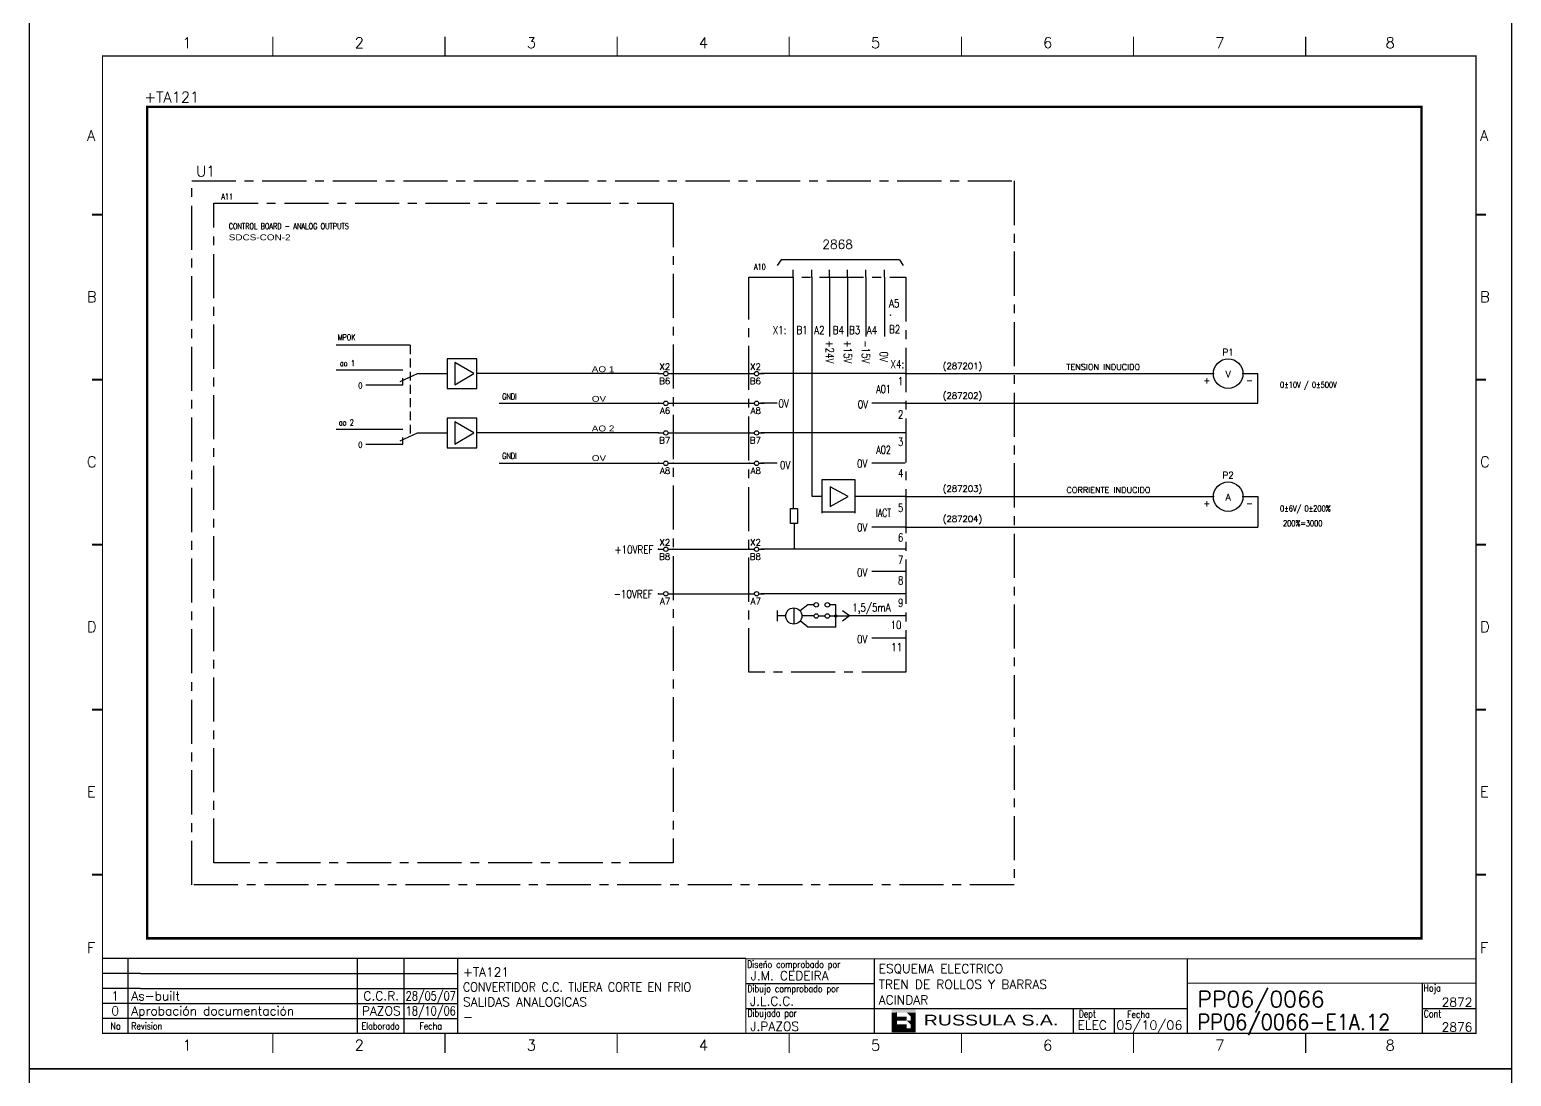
# Model space of a CAD drawing. Extents: x 3 to 423, y -4757 to 292.
# Drawn here: x 2.6 to 422.6, y -3274.4 to -2977.8 of the extents above; entities that cross this region are included whole.
import ezdxf
from ezdxf.enums import TextEntityAlignment as Align

# ---------------------------------------------------------------- set-up
doc = ezdxf.new("R2010")
doc.units = 0
doc.header["$LTSCALE"] = 10
doc.header["$MEASUREMENT"] = 0
for name, pattern in [('CENTER', [2, 1.25, -0.25, 0.25, -0.25]), ('DASHDOT', [1, 0.5, -0.25, 0, -0.25]), ('HIDDEN', [0.375, 0.25, -0.125])]:
    doc.linetypes.add(name, pattern=pattern)
doc.layers.get('0').update_dxf_attribs({"linetype": 'CONTINUOUS'})
for name, color, linetype in [('1', 7, 'CONTINUOUS'), ('10', 5, 'CONTINUOUS'), ('2', 7, 'CONTINUOUS'), ('25', 3, 'CONTINUOUS'), ('25KT', 4, 'HIDDEN'), ('25PK', 4, 'CENTER'), ('35', 2, 'CONTINUOUS'), ('8', 1, 'CONTINUOUS'), ('9', 6, 'CONTINUOUS'), ('DIBUJO', 7, 'CONTINUOUS'), ('NODE', 7, 'CONTINUOUS')]:
    doc.layers.add(name, color=color, linetype=linetype)
doc.styles.add('ABBSTYLE', font='ROMANS.SHX', dxfattribs={"width": 0.8})
doc.styles.add('HELV', font='HELVBLD.SHX', dxfattribs={"width": 1.2})
doc.styles.add('HELVETICA', font='HELV.SHX')
doc.styles.add('LABEL', font='SIMPLEX', dxfattribs={"width": 0.8, "height": 4})
doc.styles.add('ROMANS', font='romans')
doc.styles.get("Standard").update_dxf_attribs({"font": 'simplex'})

# ---------------------------------------------------------------- blocks, each defined once
blk = doc.blocks.new('NOD', base_point=(237.5, 170))
at = {"layer": 'NODE'}
blk.add_point((237.5, 170), dxfattribs=at)
blk = doc.blocks.new('$$PLR12C')
for p, q in [((-2.5, 0), (-0.75, 0)), ((0.75, 0), (2.5, 0))]:
    blk.add_line(p, q)
at = {"layer": '2'}
blk.add_circle((0, 0), 0.75, dxfattribs=at)
for p in [(-2.5, 0), (2.5, 0)]:
    blk.add_blockref('NOD', p, dxfattribs=at)
at = {"layer": '8'}
blk.add_attdef('*A', text='', height=2.15, dxfattribs=at).set_placement((1.5, -3.575), align=Align.RIGHT)
at = {"layer": '9'}
blk.add_attdef('ID', text='', height=2.15, dxfattribs=at).set_placement((1.5, 1.25), align=Align.RIGHT)
blk = doc.blocks.new('AMP')
at = {"layer": '35'}
for p, q in [((0, 5), (0, -5)), ((10, 5), (0, 5)), ((10, -5), (10, 5)), ((0, -5), (10, -5))]:
    blk.add_line(p, q, dxfattribs=at)
blk.add_lwpolyline([(7.5, -3.75), (7.5, 3.75), (1, 0)], close=True, dxfattribs=at)
blk = doc.blocks.new('newcajec')
at = {"layer": '1'}
for p, q in [((179.4, 20.85), (0.13, 20.85)), ((7, 20.85), (7, 0)), ((71, 20.85), (71, 0)), ((84, 20.85), (84, 0.09)), ((99, 20.85), (99, 0)), ((215.2, 20.8), (215.2, 0)), ((10.6, 16.64), (0, 16.64)), ((10.6, 16.64), (99, 16.64)), ((184.64, 20.18), (184.81, 20.01)), ((184.81, 20.01), (185.18, 20.25)), ((10.6, 12.48), (0, 12.48)), ((10.6, 12.48), (99, 12.48)), ((179.4, 13.87), (215.2, 13.87)), ((368, 14.06), (368, 0)), ((10.6, 8.32), (0, 8.32)), ((10.6, 8.32), (99, 8.32)), ((10.6, 4.16), (0, 4.16)), ((10.6, 4.16), (99, 4.16)), ((179.4, 6.93), (267.63, 6.93)), ((267.63, 6.93), (302.5, 6.93)), ((270.63, 6.91), (270.63, 0)), ((282.07, 6.93), (282.07, 0)), ((368, 6.93), (383, 6.93))]:
    blk.add_line(p, q, dxfattribs=at)
for points in [[(47.5, 272.5, 0.3, 0.3, 0), (47.5, 277.91, 0.3, 0.3, 0)], [(95.5, 272.5, 0.3, 0.3, 0), (95.5, 277.91, 0.3, 0.3, 0)], [(143.5, 272.5, 0.3, 0.3, 0), (143.5, 277.91, 0.3, 0.3, 0)], [(191.5, 272.5, 0.3, 0.3, 0), (191.5, 277.91, 0.3, 0.3, 0)], [(239.5, 272.5, 0.3, 0.3, 0), (239.5, 277.91, 0.3, 0.3, 0)], [(287.5, 272.5, 0.3, 0.3, 0), (287.5, 277.91, 0.3, 0.3, 0)], [(335.5, 272.5, 0.3, 0.3, 0), (335.5, 277.91, 0.3, 0.3, 0)], [(-2.99, 228.23, 0.6, 0.6, 0), (-0.18, 228.23, 0.6, 0.6, 0)], [(383.01, 228.23, 0.6, 0.6, 0), (385.82, 228.23, 0.6, 0.6, 0)], [(-2.99, 182.23, 0.6, 0.6, 0), (-0.18, 182.23, 0.6, 0.6, 0)], [(383.01, 182.23, 0.6, 0.6, 0), (385.82, 182.23, 0.6, 0.6, 0)], [(-2.99, 136.23, 0.6, 0.6, 0), (-0.18, 136.23, 0.6, 0.6, 0)], [(383.01, 136.23, 0.6, 0.6, 0), (385.82, 136.23, 0.6, 0.6, 0)], [(-2.99, 90.23, 0.6, 0.6, 0), (-0.18, 90.23, 0.6, 0.6, 0)], [(383.01, 90.23, 0.6, 0.6, 0), (385.82, 90.23, 0.6, 0.6, 0)], [(-2.99, 44.23, 0.6, 0.6, 0), (-0.18, 44.23, 0.6, 0.6, 0)], [(383.01, 44.23, 0.6, 0.6, 0), (385.82, 44.23, 0.6, 0.6, 0)], [(383, 20.8, 0.3, 0.3, 0), (179.4, 20.8, 0.3, 0.3, 0), (179.4, 0, 0.3, 0.3, 0)], [(302.5, 20.8, 0.3, 0.3, 0), (302.5, 0, 0.3, 0.3, 0)], [(302.5, 14, 0.3, 0.3, 0), (383, 14, 0.3, 0.3, 0)], [(47.5, -5.5, 0.3, 0.3, 0), (47.5, -0.09, 0.3, 0.3, 0)], [(95.5, -5.5, 0.3, 0.3, 0), (95.5, -0.09, 0.3, 0.3, 0)], [(143.5, -5.5, 0.3, 0.3, 0), (143.5, -0.09, 0.3, 0.3, 0)], [(191.5, -5.5, 0.3, 0.3, 0), (191.5, -0.09, 0.3, 0.3, 0)], [(239.5, -5.5, 0.3, 0.3, 0), (239.5, -0.09, 0.3, 0.3, 0)], [(287.5, -5.5, 0.3, 0.3, 0), (287.5, -0.09, 0.3, 0.3, 0)], [(335.5, -5.5, 0.3, 0.3, 0), (335.5, -0.09, 0.3, 0.3, 0)]]:
    blk.add_lwpolyline(points, format="xyseb", dxfattribs=at)
at = {"layer": '1', "const_width": 0.3}
blk.add_lwpolyline([(0, 0), (0, 272.5), (383, 272.5), (383, 0)], close=True, dxfattribs=at)
at = {"layer": '2', "color": 14}
for p, q in [((221.42, 4.69), (221.42, 5.81)), ((221.42, 2.47), (221.42, 3.58))]:
    blk.add_line(p, q, dxfattribs=at)
for points in [[(220.05, 5.81), (220.05, 6.92), (226.74, 5.81), (226.74, 6.92)], [(221.42, 2.47), (220.05, 2.47), (221.42, 5.81), (220.05, 5.81)], [(221.42, 4.69), (224.25, 4.69), (221.42, 3.58), (224.25, 3.58)], [(224.25, 5.81), (225.37, 5.81), (225.37, 4.69)], [(225.37, 5.81), (226.74, 5.81), (225.37, 1.35), (226.74, 1.35)], [(224.25, 0.24), (224.25, 2.47), (220.05, 0.24), (220.05, 2.47)], [(224.25, 3.58), (225.37, 3.58), (225.37, 2.47)], [(226.74, 1.35), (226.74, 0.24), (224.25, 1.35), (224.25, 0.24)]]:
    blk.add_solid(points, dxfattribs=at)
at = {"layer": '1', "style": 'ROMANS'}
for s, p in [('1', (22.29, 274.68)), ('2', (70.29, 274.68)), ('3', (118.29, 274.68)), ('4', (166.29, 274.68)), ('5', (214.29, 274.68)), ('6', (262.29, 274.68)), ('7', (310.29, 274.68)), ('8', (357.79, 274.68)), ('A', (-4.37, 248.84)), ('A', (384.13, 248.84)), ('B', (-4.37, 203.84)), ('B', (384.13, 203.84)), ('C', (-4.37, 157.84)), ('C', (384.13, 157.84)), ('D', (-4.37, 111.84)), ('D', (384.13, 111.84)), ('E', (-4.37, 65.84)), ('E', (384.13, 65.84)), ('F', (-4.37, 22.34)), ('F', (384.13, 22.34)), ('1', (22.29, -4.82)), ('2', (70.29, -4.82)), ('3', (118.29, -4.82)), ('4', (166.29, -4.82)), ('5', (214.29, -4.82)), ('6', (262.29, -4.82)), ('7', (310.29, -4.82)), ('8', (357.79, -4.82))]:
    blk.add_text(s, height=3, dxfattribs=at).set_placement(p)
at = {"layer": '1', "style": 'LABEL', "width": 0.8}
for s, p in [('Diseno comprobado por', (179.73, 18.27)), ('Dibujo comprobado por', (179.81, 11.47)), ('Hoja', (368.38, 11.66)), ('Dibujado por', (179.83, 4.64)), ('Fecha', (285.71, 4.3)), ('Cont', (368.43, 4.46)), ('No', (2.23, 1.05)), ('Revision', (8, 1.05))]:
    blk.add_text(s, height=2, dxfattribs=at).set_placement(p)
for s, p in [('Dept', (274.61, 4.44)), ('Elaborado', (77.5, 1.05)), ('Fecha', (91.5, 1.05))]:
    blk.add_text(s, height=2, dxfattribs=at).set_placement(p, align=Align.CENTER)
at = {"layer": '10', "style": 'ROMANS'}
for tag, p in [('REV41', (3.5, 18.74)), ('REV43', (77.7, 18.74)), ('REV31', (3.5, 14.58)), ('REV33', (77.7, 14.58)), ('REV21', (3.5, 10.42)), ('REV23', (77.7, 10.42)), ('REV11', (3.5, 6.27)), ('REV13', (77.7, 6.27))]:
    blk.add_attdef(tag, text='', height=2.5, dxfattribs=at).set_placement(p, align=Align.MIDDLE)
for tag, p, height in [('REV42', (8, 17.49), 2.5), ('SHEETNAME1', (100.5, 15.83), 2.5), ('DESIGNCHECK', (180.74, 14.83), 2.5), ('DOCUMENTTYPE', (216.43, 16.8), 2.5), ('NOTA', (305.32, 15.8), 3), ('REV32', (8, 13.33), 2.5), ('SHEETNAME2', (100.5, 11.67), 2.5), ('OBJECT', (216.43, 12.4), 2.5), ('REV22', (8, 9.17), 2.5), ('SHEETNAME3', (100.5, 7.51), 2.5), ('DRAWINGCHECK', (180.53, 7.71), 2.5), ('CUSTOMER', (216.43, 8.08), 2.5), ('ORDER', (305.32, 7.3), 4.5), ('REV12', (8, 5.01), 2.5), ('SHEETNAME4', (100.5, 3.35), 2.5), ('DOCUMENT_ID', (305.32, 0.93), 4.4), ('USER', (180.63, 0.71), 2.5), ('DEPARTMENT', (271.93, 1.05), 2.5)]:
    blk.add_attdef(tag, p, '', height=height, dxfattribs=at)
for tag, width, p, p2 in [('REV44', 1.221199, (84.53, 17.49), (98.48, 17.49)), ('REV34', 1.221199, (84.53, 13.33), (98.48, 13.33)), ('REV24', 1.221199, (84.53, 9.17), (98.48, 9.17)), ('REV14', 1.221199, (84.53, 5.01), (98.48, 5.01)), ('CREATED2', 7.039915, (282.71, 1.05), (301.14, 1.05))]:
    blk.add_attdef(tag, text='', height=2.5, dxfattribs=dict(at, width=width)).set_placement(p, p2, align=Align.FIT)
for tag, p in [('SHEET', (382, 7.43)), ('NEXTSHEET', (382, 0.5))]:
    blk.add_attdef(tag, text='', height=2.5, dxfattribs=at).set_placement(p, align=Align.RIGHT)
at = {"layer": 'DIBUJO', "color": 14, "style": 'HELVETICA', "width": 1.3}
blk.add_text('RUSSULA S.A.', height=3, dxfattribs=at).set_placement((229, 2.19))
blk = doc.blocks.new('$080101')
at = {"layer": '2'}
blk.add_circle((5, 0), 5, dxfattribs=at)
for p in [(0, 0), (10, 0)]:
    blk.add_blockref('NOD', p, dxfattribs=at)
at = {"layer": '8'}
blk.add_attdef('1A', text='', height=2.15, dxfattribs=at).set_placement((-1, -3.325), align=Align.RIGHT)
blk.add_attdef('2A', (11, -3.325), '', height=2.15, dxfattribs=at)
at = {"layer": '9'}
for tag, p in [('ID', (5, 6.175)), ('FUNK', (5, -1.25))]:
    blk.add_attdef(tag, text='', height=2.15, dxfattribs=at).set_placement(p, align=Align.CENTER)

msp = doc.modelspace()

# ---------------------------------------------------------------- linework, layer by layer
at = {"layer": '2', "color": 4, "linetype": 'CENTER'}
for p, q in [((206.49, -3047.98), (251.01, -3047.98)), ((206.49, -3159.91), (206.49, -3047.98)), ((251.01, -3047.98), (251.01, -3159.91)), ((251.01, -3159.91), (206.49, -3159.91))]:
    msp.add_line(p, q, dxfattribs=at)
at = {"layer": '2', "color": 3}
for p, q in [((219.09, -3047.98), (219.09, -3045.88)), ((219.09, -3047.98), (219.09, -3113.5)), ((224.34, -3047.98), (224.34, -3045.88)), ((224.34, -3047.98), (224.34, -3110.14)), ((229.38, -3047.98), (229.38, -3045.88)), ((229.38, -3047.98), (229.38, -3064.78)), ((234.42, -3047.98), (234.42, -3045.88)), ((234.42, -3047.98), (234.42, -3064.78)), ((239.67, -3047.98), (239.67, -3045.88)), ((239.67, -3047.98), (239.67, -3064.78)), ((244.92, -3047.98), (244.92, -3045.88)), ((244.92, -3047.98), (244.92, -3064.78))]:
    msp.add_line(p, q, dxfattribs=at)
at = {"layer": '2', "color": 7}
for p, q in [((184.02, -3075.28), (206.59, -3075.28)), ((250.8, -3075.28), (338.16, -3075.28)), ((346.56, -3075.28), (350.76, -3075.28)), ((350.76, -3083.68), (350.76, -3075.28)), ((184.02, -3083.68), (206.59, -3083.68)), ((250.8, -3083.68), (350.76, -3083.68)), ((184.02, -3092.08), (206.59, -3092.08)), ((184.02, -3100.69), (206.59, -3100.69)), ((250.8, -3110.14), (294.03, -3110.14)), ((294.03, -3110.14), (338.16, -3110.14)), ((346.56, -3110.14), (350.76, -3110.14)), ((350.76, -3110.14), (350.76, -3118.75)), ((250.8, -3118.75), (350.76, -3118.75)), ((184.02, -3125.05), (206.59, -3125.05)), ((184.02, -3137.65), (206.59, -3137.65))]:
    msp.add_line(p, q, dxfattribs=at)
at = {"layer": '2', "color": 3, "linetype": 'DASHDOT'}
msp.add_lwpolyline([(35.97, -2999.68, 0.706, 0.706, 0), (397.17, -2999.68, 0.706, 0.706, 0), (397.17, -3235.3, 0.706, 0.706, 0), (35.97, -3235.3, 0.706, 0.706, 0), (35.97, -2999.68, 0.706, 0.706, 0)], format="xyseb", dxfattribs=at)
at = {"layer": '25'}
for p, q in [((215.62, -3043.04), (214.57, -3044.62)), ((249.22, -3043.04), (215.62, -3043.04)), ((249.22, -3043.04), (250.27, -3044.62)), ((250.8, -3075.28), (209.85, -3075.28)), ((214.57, -3083.68), (209.85, -3083.68)), ((250.8, -3083.68), (241.35, -3083.68)), ((250.8, -3092.08), (209.85, -3092.08)), ((214.57, -3100.69), (209.85, -3100.69)), ((250.8, -3100.69), (241.35, -3100.69)), ((227.17, -3105.41), (227.17, -3114.86)), ((236.62, -3105.41), (227.17, -3105.41)), ((229.54, -3107.38), (229.54, -3112.89)), ((234.66, -3110.14), (229.54, -3107.38)), ((236.62, -3114.86), (236.62, -3105.41)), ((227.17, -3110.14), (224.42, -3110.14)), ((229.54, -3112.89), (234.66, -3110.14)), ((250.8, -3110.14), (236.62, -3110.14)), ((218.32, -3113.45), (220.28, -3113.45)), ((218.32, -3117.78), (218.32, -3113.45)), ((220.28, -3113.45), (220.28, -3117.78)), ((227.17, -3114.44), (236.62, -3114.44)), ((220.28, -3117.78), (218.32, -3117.78)), ((219.3, -3117.78), (219.3, -3125.05)), ((250.8, -3118.75), (241.35, -3118.75)), ((250.8, -3125.05), (209.85, -3125.05)), ((250.8, -3131.35), (241.35, -3131.35)), ((250.8, -3137.65), (209.85, -3137.65)), ((223.24, -3140.8), (221.04, -3142.53)), ((224.97, -3140.8), (223.24, -3140.8)), ((231.11, -3140.8), (229.38, -3140.8)), ((231.11, -3147.1), (231.11, -3140.8)), ((214.51, -3142.44), (214.51, -3145.45)), ((216.95, -3143.95), (214.51, -3143.95)), ((219.24, -3141.66), (219.24, -3146.24)), ((223.24, -3147.1), (221.04, -3145.36)), ((224.97, -3143.95), (221.53, -3143.95)), ((226.23, -3143.95), (228.12, -3143.95)), ((229.38, -3143.95), (235, -3143.95)), ((235, -3143.95), (233.08, -3142.48)), ((235, -3143.95), (233.08, -3145.42)), ((250.8, -3143.95), (235, -3143.95)), ((231.11, -3147.1), (223.24, -3147.1)), ((250.8, -3150.25), (241.35, -3150.25))]:
    msp.add_line(p, q, dxfattribs=at)
for centre, radius in [((225.6, -3140.8), 0.63), ((228.75, -3140.8), 0.63), ((219.24, -3143.95), 2.29), ((225.6, -3143.95), 0.63), ((228.75, -3143.95), 0.63)]:
    msp.add_circle(centre, radius, dxfattribs=at)
at = {"layer": '25KT', "color": 7}
msp.add_line((110.52, -3067.24), (110.52, -3093.13), dxfattribs=at)
at = {"layer": '25PK'}
for p, q in [((48.57, -3020.68), (281.67, -3020.68)), ((48.57, -3220.18), (48.57, -3020.68)), ((281.67, -3020.68), (281.67, -3220.18)), ((54.87, -3213.88), (54.87, -3026.98)), ((54.87, -3026.98), (185.07, -3026.98)), ((185.07, -3026.98), (185.07, -3213.88)), ((185.07, -3213.88), (54.87, -3213.88)), ((281.67, -3220.18), (48.57, -3220.18))]:
    msp.add_line(p, q, dxfattribs=at)
at = {"layer": '35', "color": 7}
for p, q in [((110.52, -3067.24), (89.52, -3067.24)), ((89.52, -3074.23), (108.42, -3074.23)), ((97.92, -3078.43), (108.42, -3078.43)), ((107.62, -3077.48), (112.62, -3075.28)), ((108.42, -3078.43), (108.42, -3076.59)), ((112.62, -3075.28), (121.02, -3075.28)), ((180.87, -3075.28), (129.42, -3075.28)), ((135.72, -3083.68), (180.87, -3083.68)), ((89.52, -3091.03), (108.42, -3091.03)), ((97.92, -3095.23), (108.42, -3095.23)), ((107.62, -3094.28), (112.62, -3092.08)), ((108.42, -3095.23), (108.42, -3093.39)), ((112.62, -3092.08), (121.02, -3092.08)), ((180.87, -3092.08), (129.42, -3092.08)), ((135.72, -3100.69), (180.87, -3100.69))]:
    msp.add_line(p, q, dxfattribs=at)
at = {"layer": '35'}
msp.add_circle((231.11, -3143.95), 0.335, dxfattribs=at)
at = {"layer": 'DIBUJO'}
for points in [[(2.63, -2975.25), (422.63, -2975.25), (422.63, -3272.25), (2.63, -3272.25), (2.63, -2975.25)], [(2.63, -3272.25), (422.63, -3272.25), (422.63, -3569.25), (2.63, -3569.25), (2.63, -3272.25)]]:
    msp.add_lwpolyline(points, dxfattribs=at)

# ---------------------------------------------------------------- block references
at = {"layer": '2', "color": 7}
ref = msp.add_blockref('newcajec', (23.31, -3262.23), dxfattribs=dict(at, xscale=1.016442892079965, yscale=1.016442892079965, zscale=1.016442892079965))
ref.add_attrib('REV24', '28/05/07', dxfattribs={"layer": '10', "height": 2.541, "style": 'ROMANS', "width": 0.728168}).set_placement((109.23, -3252.9), (123.41, -3252.9), align=Align.FIT)
ref.add_attrib('SHEETNAME3', 'SALIDAS ANALOGICAS', (125.46, -3254.6), dxfattribs={"layer": '10', "height": 2.5411, "style": 'ROMANS'})
ref.add_attrib('SHEETNAME2', 'CONVERTIDOR C.C. TIJERA CORTE EN FRIO', (125.46, -3250.37), dxfattribs={"layer": '10', "height": 2.5411, "style": 'ROMANS', "width": 0.9})
ref.add_attrib('SHEETNAME1', '+TA121', (125.46, -3246.14), dxfattribs={"layer": '10', "height": 2.541, "style": 'ROMANS'})
ref.add_attrib('USER', 'J.PAZOS', (206.91, -3261.51), dxfattribs={"layer": '10', "height": 2.541, "style": 'ROMANS'})
ref.add_attrib('DRAWINGCHECK', 'J.L.C.C.', (206.81, -3254.39), dxfattribs={"layer": '10', "height": 2.541, "style": 'ROMANS'})
ref.add_attrib('DESIGNCHECK', 'J.M. CEDEIRA', (207.02, -3247.15), dxfattribs={"layer": '10', "height": 2.5411, "style": 'ROMANS'})
ref.add_attrib('REV22', 'As-built', (31.44, -3252.9), dxfattribs={"layer": '10', "height": 2.541, "style": 'ROMANS'})
ref.add_attrib('REV12', 'Aprobación documentación', (31.44, -3257.13), dxfattribs={"layer": '10', "height": 2.5411, "style": 'ROMANS'})
ref.add_attrib('REV21', '1', dxfattribs={"layer": '10', "height": 2.54, "style": 'ROMANS'}).set_placement((26.87, -3251.63), align=Align.MIDDLE)
ref.add_attrib('REV11', '0', dxfattribs={"layer": '10', "height": 2.54, "style": 'ROMANS'}).set_placement((26.87, -3255.86), align=Align.MIDDLE)
ref.add_attrib('SHEETNAME4', '-', (125.46, -3258.83), dxfattribs={"layer": '10', "height": 2.54, "style": 'ROMANS'})
ref.add_attrib('REV14', '18/10/06', dxfattribs={"layer": '10', "height": 2.541, "style": 'ROMANS', "width": 0.728168}).set_placement((109.23, -3257.13), (123.41, -3257.13), align=Align.FIT)
ref.add_attrib('REV23', 'C.C.R.', dxfattribs={"layer": '10', "height": 2.541, "style": 'ROMANS'}).set_placement((102.29, -3251.63), align=Align.MIDDLE)
ref.add_attrib('REV13', 'PAZOS', dxfattribs={"layer": '10', "height": 2.541, "style": 'ROMANS'}).set_placement((102.29, -3255.86), align=Align.MIDDLE)
ref.add_attrib('DOCUMENT_ID', 'PP06/0066-E1A.12', (333.65, -3261.28), dxfattribs={"layer": '10', "height": 4.4723, "style": 'ROMANS', "width": 0.9})
ref.add_attrib('ORDER', 'PP06/0066', (333.65, -3254.81), dxfattribs={"layer": '10', "height": 4.574, "style": 'ROMANS'})
ref.add_attrib('CUSTOMER', 'ACINDAR', (243.3, -3254.01), dxfattribs={"layer": '10', "height": 2.541, "style": 'ROMANS'})
ref.add_attrib('OBJECT', 'TREN DE ROLLOS Y BARRAS', (243.3, -3249.62), dxfattribs={"layer": '10', "height": 2.5411, "style": 'ROMANS'})
ref.add_attrib('DOCUMENTTYPE', 'ESQUEMA ELECTRICO', (243.3, -3245.15), dxfattribs={"layer": '10', "height": 2.5411, "style": 'ROMANS'})
ref.add_attrib('CREATED2', '05/10/06', dxfattribs={"layer": '10', "height": 2.541, "style": 'ROMANS', "width": 0.961976}).set_placement((310.67, -3261.17), (329.41, -3261.17), align=Align.FIT)
ref.add_attrib('DEPARTMENT', 'ELEC', (299.71, -3261.17), dxfattribs={"layer": '10', "height": 2.541, "style": 'ROMANS'})
ref.add_attrib('NEXTSHEET', '2876', dxfattribs={"layer": '10', "height": 2.541, "style": 'ROMANS'}).set_placement((411.59, -3261.72), align=Align.RIGHT)
ref.add_attrib('SHEET', '2872', dxfattribs={"layer": '10', "height": 2.541, "style": 'ROMANS'}).set_placement((411.59, -3254.67), align=Align.RIGHT)
for name, p, xscale, yscale, zscale, values in [('$080101', (338.16, -3075.28), 0.8400000000000318, 0.8400000000000318, 0.8400000000000318, {'FUNK': 'V', 'ID': 'P1', '1A': '+', '2A': '-'}), ('$$PLR12C', (182.97, -3075.28), 0.839999999999975, 0.839999999999975, 0.839999999999975, {'ID': 'X2', '*A': 'B6'}), ('$$PLR12C', (208.69, -3075.28), 0.839999999999975, 0.839999999999975, 0.839999999999975, {'ID': 'X2', '*A': 'B6'}), ('$$PLR12C', (182.97, -3083.68), 0.839999999999975, 0.839999999999975, 0.839999999999975, {'*A': 'A6'}), ('$$PLR12C', (208.69, -3083.68), 0.839999999999975, 0.839999999999975, 0.839999999999975, {'*A': 'A8'}), ('$$PLR12C', (182.97, -3092.08), 0.839999999999975, 0.839999999999975, 0.839999999999975, {'*A': 'B7'}), ('$$PLR12C', (208.69, -3092.08), 0.839999999999975, 0.839999999999975, 0.839999999999975, {'*A': 'B7'}), ('$$PLR12C', (182.97, -3100.69), 0.839999999999975, 0.839999999999975, 0.839999999999975, {'*A': 'A8'}), ('$$PLR12C', (208.69, -3100.69), 0.839999999999975, 0.839999999999975, 0.839999999999975, {'*A': 'A8'}), ('$080101', (338.16, -3110.14), 0.8400000000000318, 0.8400000000000318, 0.8400000000000318, {'FUNK': 'A', 'ID': 'P2', '1A': '+', '2A': '-'}), ('$$PLR12C', (182.97, -3125.05), 0.839999999999975, 0.839999999999975, 0.839999999999975, {'ID': 'X2', '*A': 'B8'}), ('$$PLR12C', (208.69, -3125.05), 0.839999999999975, 0.839999999999975, 0.839999999999975, {'ID': 'X2', '*A': 'B8'}), ('$$PLR12C', (182.97, -3137.65), 0.839999999999975, 0.839999999999975, 0.839999999999975, {'*A': 'A7'}), ('$$PLR12C', (208.69, -3137.65), 0.839999999999975, 0.839999999999975, 0.839999999999975, {'*A': 'A7'})]:
    msp.add_blockref(name, p, dxfattribs=dict(at, xscale=xscale, yscale=yscale, zscale=zscale)).add_auto_attribs(values)
at = {"layer": '35', "color": 7, "xscale": 0.839999999999975, "yscale": 0.839999999999975, "zscale": 0.839999999999975, "rotation": 180}
for p in [(129.42, -3075.28), (129.42, -3092.08)]:
    msp.add_blockref('AMP', p, dxfattribs=at)

# ---------------------------------------------------------------- texts
at = {"layer": '2', "color": 6}
for s, height, p in [('+TA121', 3.024, (35.13, -2998.42)), ('U1', 3.024, (49.83, -3019.42)), ('(287201)', 1.764, (261.46, -3074)), ('(287202)', 1.764, (261.46, -3082.38)), ('(287203)', 1.764, (261.46, -3108.75)), ('(287204)', 1.764, (261.46, -3117.31))]:
    msp.add_text(s, height=height, dxfattribs=at).set_placement(p)
at = {"layer": '2', "color": 7, "style": 'ROMANS'}
for s, height, p in [('2868', 2.52, (227.33, -3039.89)), ('TENSION INDUCIDO', 1.68, (296.49, -3074.23)), ('CORRIENTE INDUCIDO', 1.68, (296.55, -3109.09))]:
    msp.add_text(s, height=height, dxfattribs=at).set_placement(p)
at = {"layer": '2', "color": 7, "style": 'ROMANS', "width": 0.7}
for s, p in [('0%%P10V / 0%%P500V', (357.06, -3079.27)), ('0%%P6V/ 0%%P200%', (357.06, -3114.34)), ('200%=3000', (357.91, -3118.54))]:
    msp.add_text(s, height=1.68, dxfattribs=at).set_placement(p)
at = {"layer": '25'}
for s, height, style, width, p in [('A11', 1.68, 'ABBSTYLE', 0.8, (56.97, -3025.93)), ('SDCS-CON-2', 1.68, 'HELV', 1.2, (59.07, -3037.48)), ('CONTROL BOARD - ANALOG OUTPUTS', 1.68, 'ABBSTYLE', 0.8, (59.07, -3034.33)), ('A10', 1.68, 'ABBSTYLE', 0.8, (207.96, -3045.88)), ('A5', 2.268, 'ROMANS', 0.8, (246.23, -3056.49)), ('X1:', 2.268, 'ROMANS', 0.8, (213.26, -3064.05)), ('B1', 2.268, 'ROMANS', 0.8, (219.98, -3064.05)), ('A2', 2.268, 'ROMANS', 0.8, (225.02, -3064.05)), ('B4', 2.268, 'ROMANS', 0.8, (230.27, -3064.05)), ('B3', 2.268, 'ROMANS', 0.8, (234.89, -3064.05)), ('A4', 2.268, 'ROMANS', 0.8, (239.93, -3064.05)), ('.', 2.27, 'ROMANS', 0.8, (246.23, -3058.8)), ('B2', 2.268, 'ROMANS', 0.8, (246.23, -3063.84)), ('MPOK', 1.68, 'ABBSTYLE', 0.8, (89.94, -3065.83)), ('ao 1', 1.68, 'ABBSTYLE', 0.8, (90.57, -3073.18)), ('AO 1', 1.68, 'HELV', 1.2, (161.97, -3074.86)), ('X4:', 2.268, 'ROMANS', 0.8, (246.65, -3073.71)), ('0', 1.68, 'ABBSTYLE', 0.8, (95.82, -3079.48)), ('1', 2.27, 'ROMANS', 0.8, (248.75, -3078.54)), ('GNDI', 1.68, 'ABBSTYLE', 0.8, (136.56, -3082.63)), ('OV', 1.68, 'HELV', 1.2, (161.97, -3083.26)), ('2', 2.27, 'ROMANS', 0.8, (248.75, -3087.99)), ('ao 2', 1.68, 'ABBSTYLE', 0.8, (90.27, -3089.98)), ('AO 2', 1.68, 'HELV', 1.2, (161.97, -3091.66)), ('0', 1.68, 'ABBSTYLE', 0.8, (95.82, -3096.28)), ('3', 2.27, 'ROMANS', 0.8, (248.75, -3095.76)), ('GNDI', 1.68, 'ABBSTYLE', 0.8, (136.56, -3099.43)), ('OV', 1.68, 'HELV', 1.2, (161.97, -3100.06)), ('4', 2.27, 'ROMANS', 0.8, (248.75, -3104.58)), ('5', 2.27, 'ROMANS', 0.8, (248.75, -3114.45)), ('6', 2.27, 'ROMANS', 0.8, (248.75, -3122.85)), ('7', 2.27, 'ROMANS', 0.8, (248.75, -3129.15)), ('8', 2.27, 'ROMANS', 0.8, (248.75, -3135.03)), ('1,5/5mA', 2.268, 'ROMANS', 0.8, (235.8, -3142.7)), ('9', 2.27, 'ROMANS', 0.8, (248.75, -3141.33)), ('10', 2.268, 'ROMANS', 0.8, (246.65, -3147.63)), ('11', 2.268, 'ROMANS', 0.8, (246.86, -3153.93))]:
    msp.add_text(s, height=height, dxfattribs=dict(at, style=style, width=width)).set_placement(p)
at = {"layer": '25', "style": 'ROMANS', "width": 0.8}
for s, p in [('+24V', (228.3, -3065.86)), ('+15V', (233.42, -3065.86)), ('-15V', (238.54, -3065.86)), ('0V', (243.65, -3069.01))]:
    msp.add_text(s, height=2.268, rotation=270, dxfattribs=at).set_placement(p)
at = {"layer": '25', "style": 'ROMANS'}
for s, width, p in [('AO1', 0.7, (244.68, -3080.77)), ('0V', 0.8, (216.36, -3084.9)), ('0V', 0.8, (238.83, -3085.11)), ('AO2', 0.7, (244.68, -3097.99)), ('0V', 0.8, (216.78, -3102.33)), ('0V', 0.8, (238.62, -3101.91)), ('IACT', 0.7, (244.68, -3115.84)), ('0V', 0.8, (238.62, -3119.97)), ('+10VREF', 0.8, (173.94, -3126.27)), ('0V', 0.8, (238.62, -3132.78)), ('-10VREF', 0.8, (173.73, -3138.87)), ('0V', 0.8, (238.62, -3151.68))]:
    msp.add_text(s, height=2.268, dxfattribs=dict(at, width=width)).set_placement(p, align=Align.CENTER)

doc.saveas('drawing.dxf')
